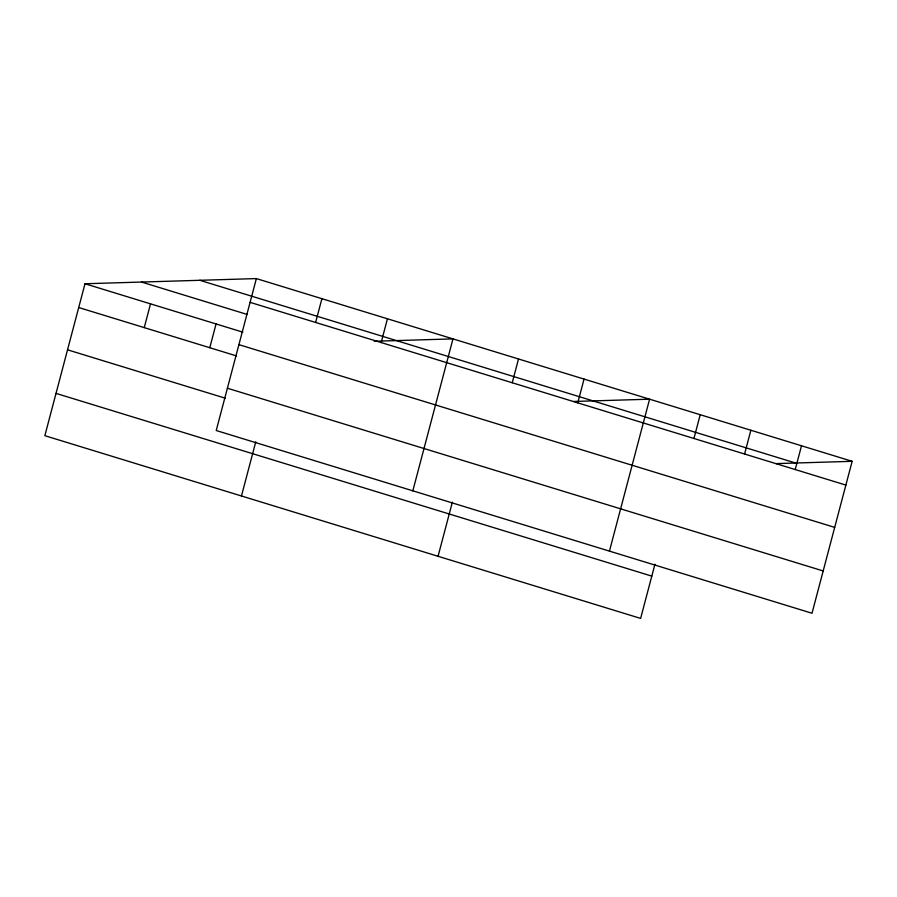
<?xml version="1.0" encoding="UTF-8"?>
<svg xmlns="http://www.w3.org/2000/svg" width="897" height="897" viewBox="0 0 897 897"><rect width="100%" height="100%" fill="white"/><g stroke="black" fill="none" stroke-linecap="round" stroke-linejoin="round"><path stroke-width="1.35" d="M256.374 278.586L216.222 430.515L812.009 613.245L852.15 461.316L256.374 278.586L84.991 283.755L44.85 435.684L640.626 618.414L654.945 564.235M144.249 327.618L150.528 303.848M209.786 347.722L216.065 323.952M241.461 495.985L255.768 441.806M315.621 322.449L321.911 298.69M381.158 342.553L387.437 318.783M412.833 490.816L452.974 338.887L374.228 341.264M438.061 556.286L452.38 502.107M512.232 382.75L518.511 358.979M577.769 402.854L584.048 379.083M609.444 551.117L649.585 399.187L573.609 401.475M693.942 438.487L700.221 414.717M744.588 454.017L750.867 430.246M795.224 469.546L801.503 445.787M776.174 463.603L852.15 461.316M199.818 280.29L795.594 463.02M250.095 302.356L845.871 485.086M141.547 282.05L247.202 314.455M84.991 283.755L242.818 332.159M238.916 344.65L834.692 527.38M78.712 307.525L236.539 355.93M227.401 388.222L823.177 570.952M67.533 349.819L225.36 398.223M56.029 393.391L651.805 576.121"/></g></svg>
